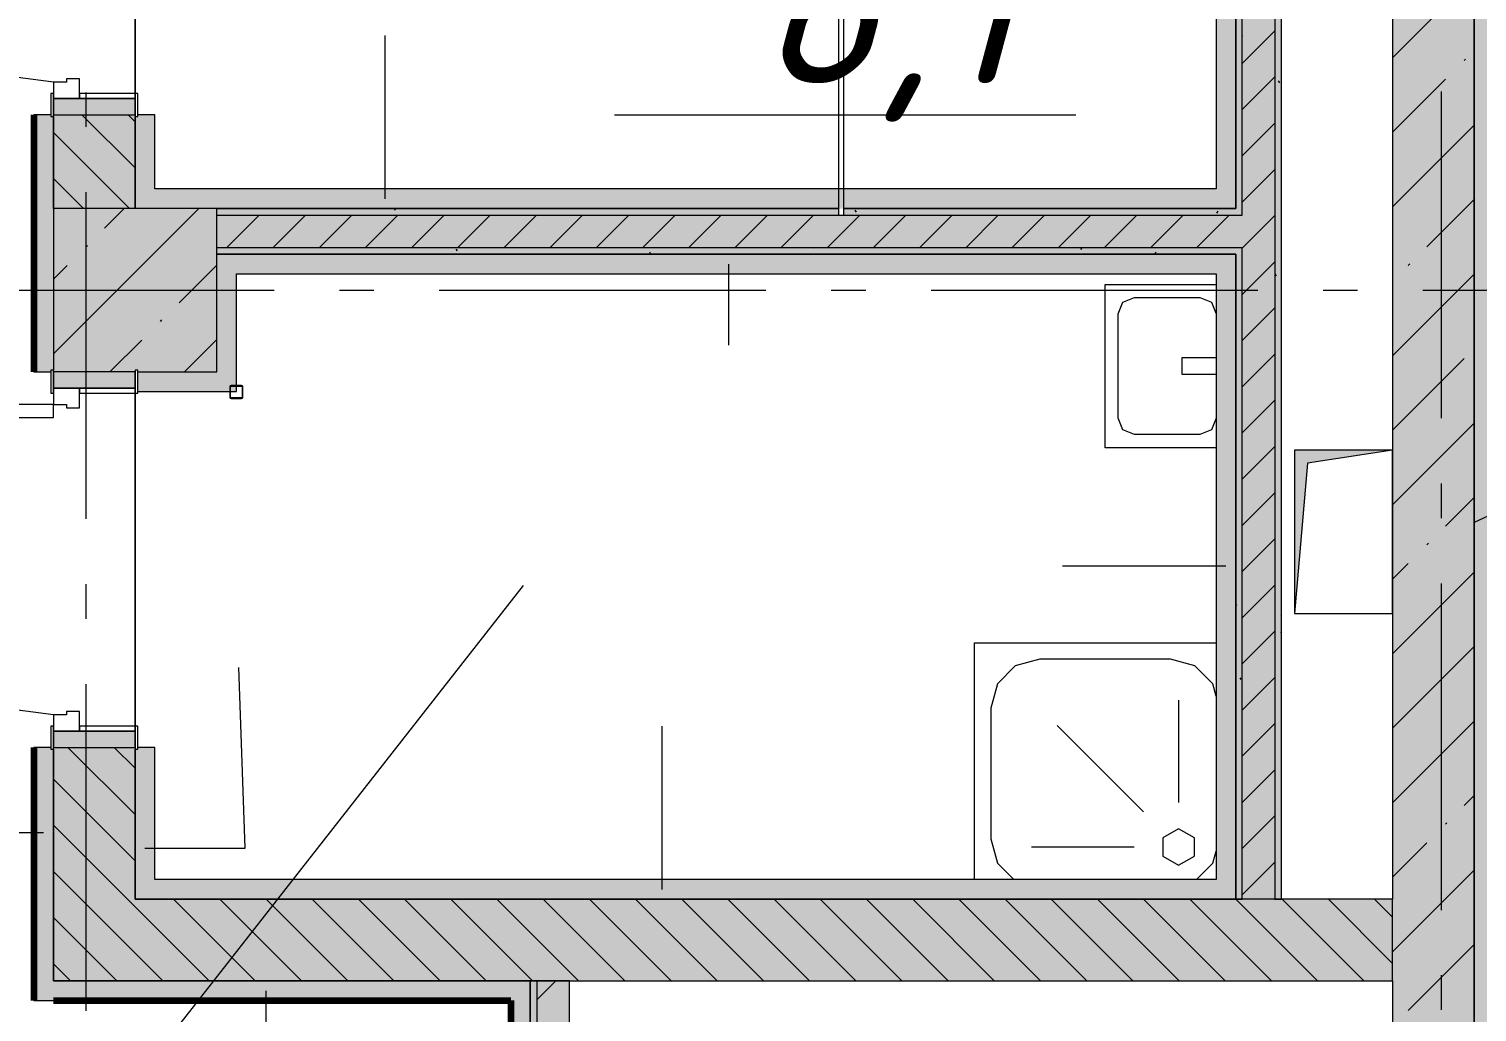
# Model space of a CAD drawing. Header units: millimetres. Extents: x -537608 to 253996, y -217170 to 186033.
# Drawn here: x -272736 to -268303, y -4661 to -1651 of the extents above; entities that cross this region are included whole.
import ezdxf

# ---------------------------------------------------------------- set-up
doc = ezdxf.new("R2010")
doc.units = ezdxf.units.MM
doc.layers.add('16) Лак 1.6м', color=160, linetype='Continuous', lineweight=90)
doc.layers.add('PDF _Геометрия', color=7, linetype='Continuous')
doc.layers.add('PDF _Текст', color=7, linetype='Continuous')
doc.layers.add('PDF _Сплошная заливка', color=7, linetype='Continuous', true_color=0xffffff)
doc.styles.add('PDF ISOCPEUR Italic', font='isocpeui.ttf')

msp = doc.modelspace()

# ---------------------------------------------------------------- hatches: boundary and pattern name
at = {"layer": 'PDF _Сплошная заливка', "true_color": 0xff7d7d, "transparency": 33554559}
h = msp.add_hatch(color=11, dxfattribs=at)
h.paths.add_polyline_path([(-272721.3514, -4625.6571), (-272661.3507, -4625.6571), (-272661.3507, -3855.6572), (-272669.3511, -3855.6572), (-272669.3511, -3850.6581), (-272721.3514, -3850.6581), (-272721.3514, -4017.7553)], flags=0)
h.paths.add_polyline_path([(-272669.3511, -2700.6575), (-272669.3511, -2695.6562), (-272661.3507, -2695.6562), (-272661.3507, -1918.6571), (-272669.3511, -1918.6571), (-272669.3511, -1913.6557), (-272721.3514, -1913.6557), (-272721.3514, -2700.6575)], flags=0)
h.paths.add_polyline_path([(-272669.3511, -763.6573), (-272669.3511, -758.656), (-272661.3507, -758.656), (-272661.3507, 799.3446), (-272721.3514, 799.3446), (-272721.3514, -763.6573)], flags=0)
at = {"layer": 'PDF _Сплошная заливка', "transparency": 33554559}
h = msp.add_hatch(color=256, dxfattribs=at)
h.paths.add_polyline_path([(-272661.3507, -4565.6564), (-272411.3518, -4565.6564), (-272411.3518, -3850.6581), (-272661.3507, -3850.6581), (-272661.3507, -4017.7553)], flags=0)
h.paths.add_polyline_path([(-272427.6389, -2200.6575), (-272411.3518, -2200.6575), (-272411.3518, -1913.6557), (-272661.3507, -1913.6557), (-272661.3507, -2200.6575), (-272485.0604, -2200.6575)], flags=0)
h.paths.add_polyline_path([(-272661.3507, -763.6573), (-272411.3518, -763.6573), (-272411.3518, 428.2333), (-272411.3518, 429.3443), (-272411.3518, 799.3446), (-272661.3507, 799.3446), (-272661.3507, -758.656)], flags=0)
h = msp.add_hatch(color=256, dxfattribs=at)
h.paths.add_polyline_path([(-268561.3505, -7300.6578), (-268311.3493, -7300.6578), (-268311.3493, -7085.6584), (-268561.3505, -7085.6584), (-268561.3505, -7090.6586)], flags=0)
h.paths.add_polyline_path([(-268311.3493, -5435.6572), (-268311.3493, 799.3446), (-268561.3505, 799.3446), (-268561.3505, -5435.6572)], flags=0)
at = {"layer": 'PDF _Сплошная заливка', "true_color": 0x56bc34, "transparency": 33554559}
h = msp.add_hatch(color=85, dxfattribs=at)
h.paths.add_polyline_path([(-268303.3512, -7240.6582), (-268251.3509, -7240.6582), (-268251.3509, -7085.6584), (-268303.3512, -7085.6584), (-268303.3512, -7090.6586), (-268311.3493, -7090.6586), (-268311.3493, -7240.6582)], flags=0)
h.paths.add_polyline_path([(-268303.3512, -5435.6572), (-268251.3509, -5435.6572), (-268251.3509, 739.3439), (-268311.3493, 739.3439), (-268311.3493, -5430.6575), (-268303.3512, -5430.6575)], flags=0)
at = {"layer": 'PDF _Сплошная заливка', "true_color": 0xbce362, "transparency": 33554559}
h = msp.add_hatch(color=63, dxfattribs=at)
h.paths.add_polyline_path([(-269041.3495, -2200.6575), (-269041.3495, -660.6556), (-269101.3502, -653.9901), (-269101.3502, -2200.6575)], flags=0)
h.paths.add_polyline_path([(-269055.1305, -640.6569), (-269041.3495, -640.6569), (-269041.3495, -193.4408), (-269101.3502, -193.4408), (-269101.3502, -640.6569)], flags=0)
at = {"layer": 'PDF _Сплошная заливка', "transparency": 33554559}
h = msp.add_hatch(color=256, dxfattribs=at)
h.paths.add_polyline_path([(-269041.3495, -4315.6575), (-269021.3506, -4315.6575), (-269021.3506, -2320.6567), (-269041.3495, -2320.6567), (-269041.3495, -4017.7553)], flags=0)
h.paths.add_polyline_path([(-269021.3506, -2220.6563), (-269021.3506, -840.6556), (-269041.3495, -660.6556), (-269041.3495, -2220.6563)], flags=0)
h.paths.add_polyline_path([(-269025.8073, -640.6569), (-269021.3506, -640.6569), (-269021.3506, -193.4408), (-269041.3495, -193.4408), (-269041.3495, -640.6569)], flags=0)
for points in [[(-268921.3503, -4315.6575), (-268901.3514, -4315.6575), (-268901.3514, -193.4408), (-268921.3503, -193.4408), (-268921.3503, -4017.7553)], [(-272411.3518, -2700.6575), (-272411.3518, -2695.6562), (-272403.3515, -2695.6562), (-272403.3515, -2700.6575), (-272161.3508, -2700.6575), (-272161.3508, -2200.6575), (-272661.3507, -2200.6575), (-272661.3507, -2700.6575)], [(-269041.3495, -2320.6567), (-269021.3506, -2320.6567), (-269021.3506, -2220.6563), (-272161.3508, -2220.6563), (-272161.3508, -2320.6567), (-269465.6624, -2320.6567)], [(-269041.3495, -2340.6577), (-269041.3495, -2320.6567), (-272161.3508, -2320.6567), (-272161.3508, -2340.6577), (-269465.6624, -2340.6577)], [(-268561.3505, -4565.6564), (-268561.3505, -4315.6575), (-272411.3518, -4315.6575), (-272411.3518, -4565.6564), (-268627.6829, -4565.6564)]]:
    msp.add_hatch(color=256, dxfattribs=at).paths.add_polyline_path(points)
at = {"layer": 'PDF _Сплошная заливка', "true_color": 0xbce362, "transparency": 33554559}
h = msp.add_hatch(color=63, dxfattribs=at)
h.paths.add_polyline_path([(-272351.3511, -2200.6575), (-272351.3511, -1913.6557), (-272403.3515, -1913.6557), (-272403.3515, -1918.6571), (-272411.3518, -1918.6571), (-272411.3518, -2200.6575)], flags=0)
h.paths.add_polyline_path([(-272351.3511, -763.6573), (-272351.3511, -550.6569), (-272411.3518, -550.6569), (-272409.3905, -758.656), (-272403.3515, -758.656), (-272403.3515, -763.6573)], flags=0)
for points in [[(-270303.6395, -2200.6575), (-269101.3502, -2200.6575), (-269101.3502, -2140.6568), (-272351.3511, -2140.6568), (-272351.3511, -2200.6575), (-271141.6168, -2200.6575)], [(-272161.3508, -2700.6575), (-272101.3522, -2700.6575), (-272101.3522, -2340.6577), (-272161.3508, -2340.6577), (-272161.3508, -2593.7892)], [(-269041.3495, -2400.6562), (-269041.3495, -2340.6577), (-272101.3522, -2340.6577), (-272101.3522, -2400.6562), (-269101.3502, -2400.6562)], [(-272403.3515, -2760.656), (-272101.3522, -2760.656), (-272101.3522, -2700.6575), (-272403.3515, -2700.6575), (-272403.3515, -2758.7377)], [(-272351.3511, -4315.6575), (-272351.3511, -3850.6581), (-272403.3515, -3850.6581), (-272403.3515, -3855.6572), (-272411.3518, -3855.6572), (-272411.3518, -4315.6575)], [(-269101.3502, -4315.6575), (-269101.3502, -4255.6568), (-272351.3511, -4255.6568), (-272351.3511, -4315.6575), (-269465.6624, -4315.6575)]]:
    msp.add_hatch(color=63, dxfattribs=at).paths.add_polyline_path(points)
at = {"layer": 'PDF _Сплошная заливка', "transparency": 33554559}
h = msp.add_hatch(color=256, dxfattribs=at)
h.paths.add_polyline_path([(-269465.6624, -2220.6563), (-269041.3495, -2220.6563), (-269041.3495, -2200.6575), (-270241.3503, -2200.6575), (-270241.3503, -2220.6563)], flags=0)
h.paths.add_polyline_path([(-270257.351, -2220.6563), (-270257.351, -2200.6575), (-272161.3508, -2202.4725), (-272161.3508, -2220.6563), (-270303.6395, -2220.6563)], flags=0)
at = {"layer": 'PDF _Сплошная заливка', "true_color": 0xff7d7d, "transparency": 33554559}
msp.add_hatch(color=11, dxfattribs=at).paths.add_polyline_path([(-271261.3512, -4625.6571), (-271201.3505, -4625.6571), (-271201.3505, -4565.6564), (-272661.3507, -4565.6564), (-272661.3507, -4625.6571)])

# ---------------------------------------------------------------- linework, layer by layer
at = {"layer": '16) Лак 1.6м'}
for p, q in [((-272721.3514, -1913.6557), (-272721.3514, -2700.6575)), ((-272721.3514, -3850.6581), (-272721.3514, -4625.6571)), ((-272661.3507, -4625.6571), (-271261.3512, -4625.6571)), ((-271261.3512, -4625.6571), (-271261.3512, -5485.6574))]:
    msp.add_line(p, q, dxfattribs=at)
at = {"layer": 'PDF _Геометрия', "lineweight": 9}
for p, q in [((-268311.3493, -5430.6575), (-268311.3493, 739.3439)), ((-268311.3493, 739.3439), (-268311.3493, -5430.6575)), ((-268921.3503, -193.4408), (-268921.3503, -4315.6575)), ((-268901.3514, -4315.6575), (-268901.3514, -193.4408)), ((-268561.3505, -193.4408), (-268561.3505, -4315.6575)), ((-269021.3506, -2220.6563), (-269021.3506, -840.6556)), ((-269101.3502, -853.442), (-269101.3502, -2140.6568)), ((-269041.3495, -853.442), (-269041.3495, -2200.6575)), ((-269041.3495, -2200.6575), (-269041.3495, -853.442)), ((-270257.351, -1095.6558), (-270257.351, -2200.6575)), ((-270241.3503, -2200.6575), (-270241.3503, -1095.6558)), ((-268561.3505, -1739.006), (-268311.3493, -1489.0049)), ((-271645.8344, -2170.6561), (-271645.8344, -1670.6561)), ((-269021.3506, -1756.5826), (-268921.3503, -1656.5823)), ((-268342.2141, -1747.9687), (-268337.4733, -1743.2257)), ((-272661.3507, -1813.6575), (-272907.2289, -1781.2857)), ((-272661.3507, -1813.6575), (-272661.3507, -1863.6555)), ((-272621.351, -1813.6575), (-272661.3507, -1813.6575)), ((-272581.3513, -1803.657), (-272621.351, -1803.657)), ((-272621.351, -1803.657), (-272621.351, -1813.6575)), ((-272581.3513, -1863.6555), (-272581.3513, -1803.657)), ((-269021.3506, -1898.0038), (-268921.3503, -1798.0034)), ((-268561.3505, -1967.105), (-268399.2394, -1804.994)), ((-272661.3507, -1848.6559), (-272669.3511, -1848.6559)), ((-272669.3511, -1848.6559), (-272669.3511, -1918.6571)), ((-272660.3518, -1848.6559), (-272661.3507, -1848.6559)), ((-272661.3507, -1848.6559), (-272661.3507, -1863.6555)), ((-272661.3507, -1918.6571), (-272661.3507, -1848.6559)), ((-272660.3518, -1863.6555), (-272660.3518, -1848.6559)), ((-272411.3518, -1848.6559), (-272581.3513, -1848.6559)), ((-272581.3513, -1848.6559), (-272581.3513, -1863.6555)), ((-272411.3518, -1863.6555), (-272411.3518, -1848.6559)), ((-272403.3515, -1848.6559), (-272411.3518, -1848.6559)), ((-272411.3518, -1848.6559), (-272411.3518, -1918.6571)), ((-272403.3515, -1918.6571), (-272403.3515, -1848.6559)), ((-272661.3507, -1863.6555), (-272581.3513, -1863.6555)), ((-272411.3518, -1863.6555), (-272661.3507, -1863.6555)), ((-272661.3507, -1863.6555), (-272661.3507, -1913.6557)), ((-272661.3507, -1863.6555), (-272660.3518, -1863.6555)), ((-272581.3513, -1863.6555), (-272411.3518, -1863.6555)), ((-272411.3518, -1913.6557), (-272411.3518, -1863.6555)), ((-272669.3511, -1913.6557), (-272721.3514, -1913.6557)), ((-272669.3511, -1918.6571), (-272661.3507, -1918.6571)), ((-272661.3507, -1913.6557), (-272411.3518, -1913.6557)), ((-272661.3507, -1918.6571), (-272661.3507, -2200.6575)), ((-272661.3507, -2200.6575), (-272661.3507, -1918.6571)), ((-272411.3518, -2076.2813), (-272573.9752, -1913.6557)), ((-272411.3518, -1934.858), (-272432.5541, -1913.6557)), ((-272411.3518, -2200.6575), (-272411.3518, -1918.6571)), ((-272411.3518, -1918.6571), (-272411.3518, -2200.6575)), ((-272411.3518, -1918.6571), (-272403.3515, -1918.6571)), ((-272351.3511, -1913.6557), (-272403.3515, -1913.6557)), ((-272351.3511, -2140.6568), (-272351.3511, -1913.6557)), ((-269021.3506, -2039.4249), (-268921.3503, -1939.4267)), ((-268561.3505, -2195.2019), (-268311.3493, -1945.203)), ((-272428.3968, -2200.6575), (-272661.3507, -1967.7014)), ((-269021.3506, -2180.8482), (-268921.3503, -2080.8478)), ((-272569.8179, -2200.6575), (-272661.3507, -2109.1225)), ((-269101.3502, -2140.6568), (-272351.3511, -2140.6568)), ((-272661.3507, -2645.6259), (-272216.3802, -2200.6575)), ((-272161.3508, -2200.6575), (-272661.3507, -2200.6575)), ((-272661.3507, -2200.6575), (-272661.3507, -2695.6562)), ((-272505.014, -2261.19), (-272444.4793, -2200.6575)), ((-272161.3508, -2700.6575), (-272161.3508, -2200.6575)), ((-272161.3508, -2200.6575), (-270257.351, -2200.6575)), ((-270257.351, -2200.6575), (-272161.3508, -2200.6575)), ((-270257.351, -2200.6575), (-270257.351, -2220.6563)), ((-269101.3502, -2200.6575), (-270241.3503, -2200.6575)), ((-270241.3503, -2200.6575), (-269101.3502, -2200.6575)), ((-270241.3503, -2220.6563), (-270241.3503, -2200.6575)), ((-269041.3495, -2200.6575), (-269101.3502, -2200.6575)), ((-269101.3502, -2200.6575), (-269041.3495, -2200.6575)), ((-268456.2647, -2318.2153), (-268311.3493, -2173.3021)), ((-272161.3508, -2220.6563), (-270257.351, -2220.6563)), ((-272131.0092, -2320.6567), (-272031.0087, -2220.6563)), ((-271989.5881, -2320.6567), (-271889.5876, -2220.6563)), ((-271848.1669, -2320.6567), (-271748.1665, -2220.6563)), ((-271706.7458, -2320.6567), (-271606.7454, -2220.6563)), ((-271565.3226, -2320.6567), (-271465.3243, -2220.6563)), ((-271423.9014, -2320.6567), (-271323.9031, -2220.6563)), ((-271282.4803, -2320.6567), (-271182.4799, -2220.6563)), ((-271141.0592, -2320.6567), (-271041.0588, -2220.6563)), ((-270999.6381, -2320.6567), (-270899.6376, -2220.6563)), ((-270858.217, -2320.6567), (-270758.2165, -2220.6563)), ((-270716.7959, -2320.6567), (-270616.7954, -2220.6563)), ((-270575.3747, -2320.6567), (-270475.3743, -2220.6563)), ((-270433.9515, -2320.6567), (-270333.9532, -2220.6563)), ((-270292.5303, -2320.6567), (-270192.5321, -2220.6563)), ((-270257.351, -2220.6563), (-270241.3503, -2220.6563)), ((-270257.351, -2220.6563), (-270241.3503, -2220.6563)), ((-270241.3503, -2220.6563), (-269041.3495, -2220.6563)), ((-270151.1092, -2320.6567), (-270051.1088, -2220.6563)), ((-270009.6881, -2320.6567), (-269909.6877, -2220.6563)), ((-269868.267, -2320.6567), (-269768.2666, -2220.6563)), ((-269726.8458, -2320.6567), (-269626.8455, -2220.6563)), ((-269585.4247, -2320.6567), (-269485.4243, -2220.6563)), ((-269444.0036, -2320.6567), (-269344.0032, -2220.6563)), ((-269302.5803, -2320.6567), (-269202.5821, -2220.6563)), ((-269161.1592, -2320.6567), (-269061.161, -2220.6563)), ((-269041.3495, -2220.6563), (-269021.3506, -2220.6563)), ((-269021.3506, -2322.2693), (-268921.3503, -2222.2689)), ((-272562.0371, -2318.2153), (-272557.2963, -2313.4723)), ((-269041.3495, -2320.6567), (-272161.3508, -2320.6567)), ((-272101.3522, -2340.6577), (-272161.3508, -2340.6577)), ((-272161.3508, -2340.6577), (-272101.3522, -2340.6577)), ((-272101.3522, -2340.6577), (-269041.3495, -2340.6577)), ((-269041.3495, -2340.6577), (-272101.3522, -2340.6577)), ((-269021.3506, -2320.6567), (-269041.3495, -2320.6567)), ((-269041.3495, -2340.6577), (-269041.3495, -2400.6562)), ((-269041.3495, -2400.6562), (-269041.3495, -2340.6577)), ((-269021.3506, -4315.6575), (-269021.3506, -2320.6567)), ((-272661.3507, -2417.5289), (-272619.0624, -2375.2384)), ((-272276.9149, -2489.2891), (-272161.3508, -2373.7249)), ((-270594.17, -2370.6569), (-270594.17, -2619.0584)), ((-269021.3506, -2463.6904), (-268921.3503, -2363.69)), ((-268513.2879, -2375.2384), (-268508.5471, -2370.4976)), ((-272101.3522, -2700.6575), (-272101.3522, -2400.6562)), ((-272101.3522, -2400.6562), (-269101.3502, -2400.6562)), ((-269101.3502, -2400.6562), (-269101.3502, -4255.6568)), ((-269041.3495, -4315.6575), (-269041.3495, -2400.6562)), ((-269041.3495, -2400.6562), (-269041.3495, -4315.6575)), ((-268561.3505, -2651.4001), (-268311.3493, -2401.3989)), ((-269021.3506, -2605.1115), (-268921.3503, -2505.1111)), ((-272333.9402, -2546.3144), (-272329.1972, -2541.5713)), ((-272488.2834, -2700.6575), (-272390.9634, -2603.3375)), ((-272260.1843, -2700.6575), (-272161.3508, -2601.8239)), ((-269021.3506, -2746.5326), (-268921.3503, -2646.5322)), ((-272721.3514, -2700.6575), (-272669.3511, -2700.6575)), ((-272661.3507, -2695.6562), (-272669.3511, -2695.6562)), ((-272669.3511, -2695.6562), (-272669.3511, -2765.6574)), ((-272661.3507, -2765.6574), (-272661.3507, -2695.6562)), ((-272411.3518, -2700.6575), (-272661.3507, -2700.6575)), ((-272661.3507, -2700.6575), (-272661.3507, -2750.6577)), ((-272403.3515, -2695.6562), (-272411.3518, -2695.6562)), ((-272411.3518, -2695.6562), (-272411.3518, -2765.6574)), ((-272411.3518, -2750.6577), (-272411.3518, -2700.6575)), ((-272403.3515, -2765.6574), (-272403.3515, -2695.6562)), ((-272403.3515, -2700.6575), (-272161.3508, -2700.6575)), ((-272101.3522, -2760.656), (-272101.3522, -2700.6575)), ((-268561.3505, -2879.4991), (-268342.2141, -2660.3628)), ((-272120.1798, -2743.9426), (-272121.351, -2746.7716)), ((-272121.351, -2746.7716), (-272121.351, -2778.771)), ((-272117.3508, -2742.7715), (-272120.1798, -2743.9426)), ((-272119.3509, -2746.7716), (-272118.7653, -2745.3571)), ((-272119.3509, -2778.771), (-272119.3509, -2746.7716)), ((-272118.7653, -2745.3571), (-272117.3508, -2744.7715)), ((-272085.3514, -2742.7715), (-272117.3508, -2742.7715)), ((-272117.3508, -2744.7715), (-272085.3514, -2744.7715)), ((-272082.5224, -2743.9426), (-272085.3514, -2742.7715)), ((-272085.3514, -2744.7715), (-272083.9369, -2745.3571)), ((-272083.9369, -2745.3571), (-272083.3514, -2746.7716)), ((-272083.3514, -2746.7716), (-272083.3514, -2778.771)), ((-272081.3513, -2746.7716), (-272082.5224, -2743.9426)), ((-272081.3513, -2778.771), (-272081.3513, -2746.7716)), ((-272669.3511, -2765.6574), (-272661.3507, -2765.6574)), ((-272581.3513, -2750.6577), (-272661.3507, -2750.6577)), ((-272661.3507, -2750.6577), (-272661.3507, -2800.6557)), ((-272661.3507, -2750.6577), (-272411.3518, -2750.6577)), ((-272660.3518, -2750.6577), (-272661.3507, -2750.6577)), ((-272661.3507, -2750.6577), (-272661.3507, -2765.6574)), ((-272661.3507, -2765.6574), (-272660.3518, -2765.6574)), ((-272660.3518, -2765.6574), (-272660.3518, -2750.6577)), ((-272581.3513, -2810.6562), (-272581.3513, -2750.6577)), ((-272411.3518, -2750.6577), (-272581.3513, -2750.6577)), ((-272581.3513, -2750.6577), (-272581.3513, -2765.6574)), ((-272581.3513, -2765.6574), (-272411.3518, -2765.6574)), ((-272411.3518, -2765.6574), (-272411.3518, -2750.6577)), ((-272411.3518, -2765.6574), (-272403.3515, -2765.6574)), ((-272403.3515, -2760.656), (-272101.3522, -2760.656)), ((-272121.351, -2778.771), (-272120.1798, -2781.5999)), ((-272120.1798, -2781.5999), (-272117.3508, -2782.7712)), ((-272118.7653, -2780.1855), (-272119.3509, -2778.771)), ((-272117.3508, -2780.7711), (-272118.7653, -2780.1855)), ((-272085.3514, -2780.7711), (-272117.3508, -2780.7711)), ((-272117.3508, -2782.7712), (-272085.3514, -2782.7712)), ((-272083.9369, -2780.1855), (-272085.3514, -2780.7711)), ((-272085.3514, -2782.7712), (-272082.5224, -2781.5999)), ((-272083.3514, -2778.771), (-272083.9369, -2780.1855)), ((-272082.5224, -2781.5999), (-272081.3513, -2778.771)), ((-269021.3506, -2887.9538), (-268921.3503, -2787.9534)), ((-272661.3507, -2800.6557), (-273611.3505, -2800.6557)), ((-272661.3507, -2800.6557), (-272621.351, -2800.6557)), ((-272661.3507, -2840.6577), (-272661.3507, -2800.6557)), ((-272621.351, -2800.6557), (-272621.351, -2810.6562)), ((-272621.351, -2810.6562), (-272581.3513, -2810.6562)), ((-273611.3505, -2840.6577), (-272661.3507, -2840.6577)), ((-268561.3505, -3107.596), (-268311.3493, -2857.5971)), ((-269021.3506, -3029.3749), (-268921.3503, -2929.3745)), ((-269021.3506, -3170.796), (-268921.3503, -3070.7977)), ((-268399.2394, -3173.5841), (-268311.3493, -3085.6962)), ((-269021.3506, -3312.2193), (-268921.3503, -3212.2189)), ((-268456.2647, -3230.6094), (-268451.5217, -3225.8664)), ((-269071.3509, -3295.9773), (-269571.3508, -3295.9773)), ((-268561.3505, -3335.6951), (-268513.2879, -3287.6347)), ((-268561.3505, -3563.7942), (-268311.3493, -3313.793)), ((-269021.3506, -3453.6404), (-268921.3503, -3353.64)), ((-269021.3506, -3595.0615), (-268921.3503, -3495.0611)), ((-268561.3505, -3791.8932), (-268311.3493, -3541.8921)), ((-272074.2918, -4159.4133), (-272094.0774, -3605.7208)), ((-269021.3506, -3736.4826), (-268921.3503, -3636.4822)), ((-272661.3507, -3750.6577), (-272907.2289, -3718.2859)), ((-272661.3507, -3750.6577), (-272661.3507, -3800.6579)), ((-272621.351, -3750.6577), (-272661.3507, -3750.6577)), ((-272581.3513, -3740.6572), (-272621.351, -3740.6572)), ((-272621.351, -3740.6572), (-272621.351, -3750.6577)), ((-272581.3513, -3800.6579), (-272581.3513, -3740.6572)), ((-272661.3507, -3785.6561), (-272669.3511, -3785.6561)), ((-272669.3511, -3785.6561), (-272669.3511, -3855.6572)), ((-272660.3518, -3785.6561), (-272661.3507, -3785.6561)), ((-272661.3507, -3785.6561), (-272661.3507, -3800.6579)), ((-272661.3507, -3855.6572), (-272661.3507, -3785.6561)), ((-272661.3507, -3800.6579), (-272581.3513, -3800.6579)), ((-272411.3518, -3800.6579), (-272661.3507, -3800.6579)), ((-272661.3507, -3800.6579), (-272661.3507, -3850.6581)), ((-272661.3507, -3800.6579), (-272660.3518, -3800.6579)), ((-272660.3518, -3800.6579), (-272660.3518, -3785.6561)), ((-272411.3518, -3785.6561), (-272581.3513, -3785.6561)), ((-272581.3513, -3785.6561), (-272581.3513, -3800.6579)), ((-272581.3513, -3800.6579), (-272411.3518, -3800.6579)), ((-272411.3518, -3800.6579), (-272411.3518, -3785.6561)), ((-272403.3515, -3785.6561), (-272411.3518, -3785.6561)), ((-272411.3518, -3785.6561), (-272411.3518, -3855.6572)), ((-272411.3518, -3850.6581), (-272411.3518, -3800.6579)), ((-272403.3515, -3855.6572), (-272403.3515, -3785.6561)), ((-270797.2173, -4285.6582), (-270797.2173, -3785.6561)), ((-269021.3506, -3877.9038), (-268921.3503, -3777.9033)), ((-268561.3505, -4019.9901), (-268311.3493, -3769.9912)), ((-272669.3511, -3850.6581), (-272721.3514, -3850.6581)), ((-272669.3511, -3855.6572), (-272661.3507, -3855.6572)), ((-272661.3507, -3850.6581), (-272411.3518, -3850.6581)), ((-272661.3507, -3855.6572), (-272661.3507, -4565.6564)), ((-272661.3507, -4565.6564), (-272661.3507, -3855.6572)), ((-272411.3518, -4056.1791), (-272616.875, -3850.6581)), ((-272411.3518, -3914.758), (-272475.4517, -3850.6581)), ((-272411.3518, -4315.6575), (-272411.3518, -3855.6572)), ((-272411.3518, -3855.6572), (-272411.3518, -4315.6575)), ((-272411.3518, -3855.6572), (-272403.3515, -3855.6572)), ((-272351.3511, -3850.6581), (-272403.3515, -3850.6581)), ((-272351.3511, -4255.6568), (-272351.3511, -3850.6581)), ((-269021.3506, -4019.3249), (-268921.3503, -3919.3244)), ((-272411.3518, -4197.6003), (-272661.3507, -3947.6013)), ((-268342.2141, -4028.955), (-268311.3493, -3998.0903)), ((-269021.3506, -4160.746), (-268921.3503, -4060.7477)), ((-272691.3521, -4112.0332), (-273491.3513, -4112.0332)), ((-272411.3518, -4339.0235), (-272661.3507, -4089.0224)), ((-268399.2394, -4085.9781), (-268394.4986, -4081.2374)), ((-272381.3504, -4159.4133), (-272074.2918, -4159.4133)), ((-268561.3505, -4248.0892), (-268456.2647, -4143.0035)), ((-269021.3506, -4302.1671), (-268921.3503, -4202.1688)), ((-272411.3518, -4480.4447), (-272661.3507, -4230.4435)), ((-269101.3502, -4255.6568), (-272351.3511, -4255.6568)), ((-268561.3505, -4476.1882), (-268311.3493, -4226.1872)), ((-272351.3511, -4315.6575), (-272411.3518, -4315.6575)), ((-272411.3518, -4315.6575), (-272351.3511, -4315.6575)), ((-272184.7167, -4565.6564), (-272411.3518, -4339.0235)), ((-269101.3502, -4315.6575), (-272351.3511, -4315.6575)), ((-272351.3511, -4315.6575), (-269101.3502, -4315.6575)), ((-272043.2956, -4565.6564), (-272293.2946, -4315.6575)), ((-271901.8745, -4565.6564), (-272151.8735, -4315.6575)), ((-271760.4534, -4565.6564), (-272010.4523, -4315.6575)), ((-271619.0301, -4565.6564), (-271869.0312, -4315.6575)), ((-271477.609, -4565.6564), (-271727.6101, -4315.6575)), ((-271336.1879, -4565.6564), (-271586.189, -4315.6575)), ((-271194.7668, -4565.6564), (-271444.7679, -4315.6575)), ((-271053.3456, -4565.6564), (-271303.3446, -4315.6575)), ((-270911.9245, -4565.6564), (-271161.9235, -4315.6575)), ((-270770.5034, -4565.6564), (-271020.5024, -4315.6575)), ((-270629.0823, -4565.6564), (-270879.0813, -4315.6575)), ((-270487.659, -4565.6564), (-270737.6601, -4315.6575)), ((-270346.2379, -4565.6564), (-270596.239, -4315.6575)), ((-270204.8168, -4565.6564), (-270454.8179, -4315.6575)), ((-270063.3957, -4565.6564), (-270313.3968, -4315.6575)), ((-269921.9746, -4565.6564), (-270171.9735, -4315.6575)), ((-269780.5535, -4565.6564), (-270030.5524, -4315.6575)), ((-269639.1323, -4565.6564), (-269889.1312, -4315.6575)), ((-269497.7112, -4565.6564), (-269747.7101, -4315.6575)), ((-269356.288, -4565.6564), (-269606.289, -4315.6575)), ((-269214.8668, -4565.6564), (-269464.8679, -4315.6575)), ((-269073.4457, -4565.6564), (-269323.4468, -4315.6575)), ((-268932.0246, -4565.6564), (-269182.0256, -4315.6575)), ((-269041.3495, -4315.6575), (-269101.3502, -4315.6575)), ((-269101.3502, -4315.6575), (-269041.3495, -4315.6575)), ((-269021.3506, -4315.6575), (-269041.3495, -4315.6575)), ((-269041.3495, -4315.6575), (-269021.3506, -4315.6575)), ((-268790.6035, -4565.6564), (-269040.6024, -4315.6575)), ((-268921.3503, -4315.6575), (-269021.3506, -4315.6575)), ((-268921.3503, -4315.6575), (-269021.3506, -4315.6575)), ((-268921.3503, -4315.6575), (-268901.3514, -4315.6575)), ((-268901.3514, -4315.6575), (-268921.3503, -4315.6575)), ((-268561.3505, -4315.6575), (-268901.3514, -4315.6575)), ((-268649.1824, -4565.6564), (-268899.1812, -4315.6575)), ((-268561.3505, -4512.0672), (-268757.7601, -4315.6575)), ((-268561.3505, -4370.6461), (-268616.339, -4315.6575)), ((-268561.3505, -4565.6564), (-268561.3505, -4315.6575)), ((-272467.559, -4565.6564), (-272661.3507, -4371.8647)), ((-268513.2879, -4656.2248), (-268311.3493, -4454.2862)), ((-272608.9801, -4565.6564), (-272661.3507, -4513.2858)), ((-272326.1379, -4565.6564), (-272411.3518, -4480.4447)), ((-272411.3518, -4565.6564), (-272661.3507, -4565.6564)), ((-272661.3507, -4565.6564), (-272411.3518, -4565.6564)), ((-272411.3518, -4565.6564), (-271201.3505, -4565.6564)), ((-271201.3505, -4565.6564), (-272411.3518, -4565.6564)), ((-271201.3505, -4565.6564), (-268561.3505, -4565.6564)), ((-271201.3505, -4625.6571), (-271201.3505, -4565.6564)), ((-271181.3518, -4565.6564), (-271201.3505, -4565.6564)), ((-271201.3505, -4565.6564), (-271201.3505, -4625.6571)), ((-271181.3518, -4623.6915), (-271123.3167, -4565.6564)), ((-271081.3513, -4565.6564), (-271181.3518, -4565.6564)), ((-271181.3518, -4565.6564), (-271181.3518, -5405.6574)), ((-271081.3513, -5305.6581), (-271081.3513, -4565.6564)), ((-268561.3505, -4565.6564), (-268561.3505, -5425.6573)), ((-272010.7451, -4595.6578), (-272010.7451, -4861.8072)), ((-272721.3514, -4625.6571), (-272661.3507, -4625.6571)), ((-271201.3505, -5425.6573), (-271201.3505, -4625.6571)), ((-271201.3505, -4625.6571), (-271201.3505, -5425.6573))]:
    msp.add_line(p, q, dxfattribs=at)
at = {"layer": 'PDF _Геометрия', "color": 9, "lineweight": 9, "true_color": 0xc0c0c0}
for p, q in [((-272411.3518, -828.6572), (-272411.3518, -1848.6559)), ((-272411.3518, -1848.6559), (-272411.3518, -828.6572)), ((-272411.3518, -2767.4142), (-272581.3513, -2767.4142)), ((-272411.3518, -2765.6574), (-272411.3518, -3785.6561)), ((-272411.3518, -3785.6561), (-272411.3518, -2767.4142))]:
    msp.add_line(p, q, dxfattribs=at)
at = {"layer": 'PDF _Геометрия', "color": 8, "lineweight": 9, "true_color": 0x787878}
for p, q in [((-269021.3506, -1672.4495), (-269021.792, -1673.2138)), ((-268906.5616, -1815.3562), (-268909.9159, -1809.5475)), ((-271614.2678, -2205.4736), (-271617.0494, -2200.6575)), ((-270795.1504, -2201.8266), (-270795.8265, -2200.6575)), ((-270202.8081, -2211.7904), (-270206.1624, -2205.9839)), ((-269096.463, -2208.9486), (-269099.8172, -2214.7551)), ((-272017.0209, -2320.6869), (-272017.036, -2320.6567)), ((-271424.6786, -2330.6507), (-271428.033, -2324.8442)), ((-270832.3384, -2340.6146), (-270835.6906, -2334.8081)), ((-270697.5097, -2340.4424), (-270697.6345, -2340.6577)), ((-270334.134, -2320.6567), (-270335.2987, -2322.6719)), ((-269512.9111, -2320.6567), (-269516.1814, -2326.3211)), ((-269286.0521, -2334.1256), (-269289.4042, -2339.9322)), ((-268916.5277, -2407.6963), (-268919.8797, -2401.8898)), ((-269038.0554, -3416.4029), (-269041.3495, -3410.6954)), ((-268901.3514, -3449.9825), (-268902.6195, -3447.7843)), ((-268901.3514, -3496.6026), (-268903.9113, -3501.0377)), ((-269024.4445, -3643.1779), (-269027.7966, -3637.3714))]:
    msp.add_line(p, q, dxfattribs=at)
at = {"layer": 'PDF _Геометрия', "color": 253, "lineweight": 9, "true_color": 0xaaaaaa}
for p, q in [((-272561.3503, -1951.0805), (-272561.3503, -1845.2456)), ((-268411.3498, -2842.7826), (-268411.3498, -1842.7826)), ((-270943.7086, -1913.7677), (-269530.7957, -1913.7677)), ((-272561.3503, -3151.0792), (-272561.3503, -2151.0793)), ((-272411.3518, -2163.6568), (-272411.3518, -2156.6576)), ((-269441.3512, -2932.9807), (-269441.3512, -2432.9807)), ((-269441.3512, -2432.9807), (-269101.3502, -2432.9807)), ((-272985.7795, -2450.6564), (-271985.7795, -2450.6564)), ((-271785.7786, -2450.6564), (-271679.9458, -2450.6564)), ((-271479.9449, -2450.6564), (-270479.945, -2450.6564)), ((-270279.9463, -2450.6564), (-270174.1113, -2450.6564)), ((-269974.1127, -2450.6564), (-268974.1106, -2450.6564)), ((-269386.707, -2487.627), (-269351.3512, -2472.9825)), ((-269351.3512, -2472.9825), (-269151.3504, -2472.9825)), ((-269151.3504, -2472.9825), (-269115.9945, -2487.627)), ((-268774.1118, -2450.6564), (-268668.2791, -2450.6564)), ((-268468.2782, -2450.6564), (-267468.2782, -2450.6564)), ((-269401.3514, -2522.9806), (-269386.707, -2487.627)), ((-269401.3514, -2842.9807), (-269401.3514, -2522.9806)), ((-269115.9945, -2487.627), (-269101.3502, -2522.9806)), ((-269101.3502, -2657.9816), (-269206.3627, -2657.9816)), ((-269206.3627, -2657.9816), (-269206.3627, -2707.9818)), ((-269206.3627, -2707.9818), (-269101.3502, -2707.9818)), ((-269386.707, -2878.3365), (-269401.3514, -2842.9807)), ((-269351.3512, -2892.9809), (-269386.707, -2878.3365)), ((-269115.9945, -2878.3365), (-269151.3504, -2892.9809)), ((-269101.3502, -2842.9829), (-269115.9945, -2878.3365)), ((-269151.3504, -2892.9809), (-269351.3512, -2892.9809)), ((-269101.3502, -2932.9807), (-269441.3512, -2932.9807)), ((-268561.3505, -2940.6559), (-268861.3496, -2940.6559)), ((-268861.3496, -2940.6559), (-268861.3496, -3440.6559)), ((-268561.3505, -2940.6559), (-268821.3498, -2980.6578)), ((-268561.3505, -3440.6559), (-268561.3505, -2940.6559)), ((-268821.3498, -2980.6578), (-268861.3496, -3440.6559)), ((-268411.3498, -3148.6162), (-268411.3498, -3042.7835)), ((-268241.3503, -3129.4033), (-268311.3493, -3162.0464)), ((-271222.8219, -3355.1642), (-272704.5606, -5244.6509)), ((-272561.3503, -3456.9129), (-272561.3503, -3351.0801)), ((-268411.3498, -4348.6171), (-268411.3498, -3348.6171)), ((-268861.3496, -3440.6559), (-268561.3505, -3440.6559)), ((-269841.3507, -3980.6578), (-269841.3507, -3530.658)), ((-269841.3507, -3530.658), (-269391.351, -3530.658)), ((-269391.351, -3530.658), (-269101.3502, -3530.658)), ((-269641.3498, -3580.6561), (-269716.3502, -3600.7539)), ((-269391.351, -3580.6561), (-269641.3498, -3580.6561)), ((-269241.3503, -3580.6561), (-269391.351, -3580.6561)), ((-269166.35, -3600.7539), (-269241.3503, -3580.6561)), ((-269716.3502, -3600.7539), (-269771.2548, -3655.6564)), ((-269111.4475, -3655.6564), (-269166.35, -3600.7539)), ((-272561.3503, -4656.9137), (-272561.3503, -3656.9137)), ((-269771.2548, -3655.6564), (-269791.3505, -3730.6567)), ((-269101.3502, -3693.3374), (-269111.4475, -3655.6564)), ((-269216.3502, -3705.6566), (-269216.3502, -4019.792)), ((-269791.3505, -3730.6567), (-269791.3505, -3980.6578)), ((-269588.2752, -3783.7313), (-269324.1163, -4047.8924)), ((-269841.3507, -4255.6568), (-269841.3507, -3980.6578)), ((-269791.3505, -3980.6578), (-269791.3505, -4130.6563)), ((-272411.3518, -4100.657), (-272411.3518, -4092.6566)), ((-269216.3502, -4099.8669), (-269264.6668, -4127.7627)), ((-269168.0358, -4127.7627), (-269216.3502, -4099.8669)), ((-269791.3505, -4130.6563), (-269771.2548, -4205.6566)), ((-269666.35, -4155.6564), (-269352.2145, -4155.6564)), ((-269264.6668, -4127.7627), (-269264.6668, -4183.5522)), ((-269168.0358, -4183.5522), (-269168.0358, -4127.7627)), ((-269771.2548, -4205.6566), (-269721.2546, -4255.6568)), ((-269264.6668, -4183.5522), (-269216.3502, -4211.4459)), ((-269216.3502, -4211.4459), (-269168.0358, -4183.5522)), ((-269161.4477, -4255.6568), (-269111.4475, -4205.6566)), ((-269111.4475, -4205.6566), (-269101.3502, -4167.9777)), ((-268411.3498, -4654.4507), (-268411.3498, -4548.6179))]:
    msp.add_line(p, q, dxfattribs=at)
at = {"layer": 'PDF _Сплошная заливка', "lineweight": 35, "transparency": 33554559}
for points in [[(-268921.3503, -4315.6575), (-268921.3503, -173.442), (-269021.3506, -4315.6575), (-269021.3506, -173.442)], [(-271181.3518, -5425.6573), (-271181.3518, -4565.6564), (-271201.3505, -5425.6573), (-271201.3505, -4565.6564)], [(-271181.3518, -5405.6574), (-271081.3513, -5405.6574), (-271181.3518, -4565.6564), (-271081.3513, -4565.6564)]]:
    msp.add_solid(points, dxfattribs=at)
at = {"layer": 'PDF _Сплошная заливка', "color": 7, "lineweight": 35, "true_color": 0xf4f4f4, "transparency": 33554559}
for points in [[(-272411.3518, -1913.6557), (-272411.3518, -1863.6555), (-272661.3507, -1913.6557), (-272661.3507, -1863.6555)], [(-272411.3518, -2750.6577), (-272411.3518, -2700.6575), (-272661.3507, -2750.6577), (-272661.3507, -2700.6575)], [(-272411.3518, -3850.6581), (-272411.3518, -3800.6579), (-272661.3507, -3850.6581), (-272661.3507, -3800.6579)]]:
    msp.add_solid(points, dxfattribs=at)
at = {"layer": 'PDF _Сплошная заливка', "color": 63, "lineweight": 35, "true_color": 0xbce362, "transparency": 33554559}
msp.add_solid([(-269041.3495, -4315.6575), (-269041.3495, -2400.6562), (-269101.3502, -4315.6575), (-269101.3502, -2400.6562)], dxfattribs=at)
at = {"layer": 'PDF _Сплошная заливка', "color": 254, "lineweight": 35, "true_color": 0xe2e2e2, "transparency": 33554559}
msp.add_solid([(-268861.3496, -3440.6559), (-268821.3498, -2980.6578), (-268861.3496, -2940.6559), (-268561.3505, -2940.6559)], dxfattribs=at)
at = {"layer": 'PDF _Сплошная заливка', "color": 11, "lineweight": 35, "true_color": 0xff7d7d, "transparency": 33554559}
msp.add_solid([(-271201.3505, -5485.6574), (-271201.3505, -4625.6571), (-271261.3512, -5485.6574), (-271261.3512, -4625.6571)], dxfattribs=at)

# ---------------------------------------------------------------- texts
at = {"layer": 'PDF _Текст', "insert": (-270511.0014, -1626.3924), "char_height": 500, "attachment_point": 4, "style": 'PDF ISOCPEUR Italic'}
msp.add_mtext('8,1', dxfattribs=at)

doc.saveas('drawing.dxf')
